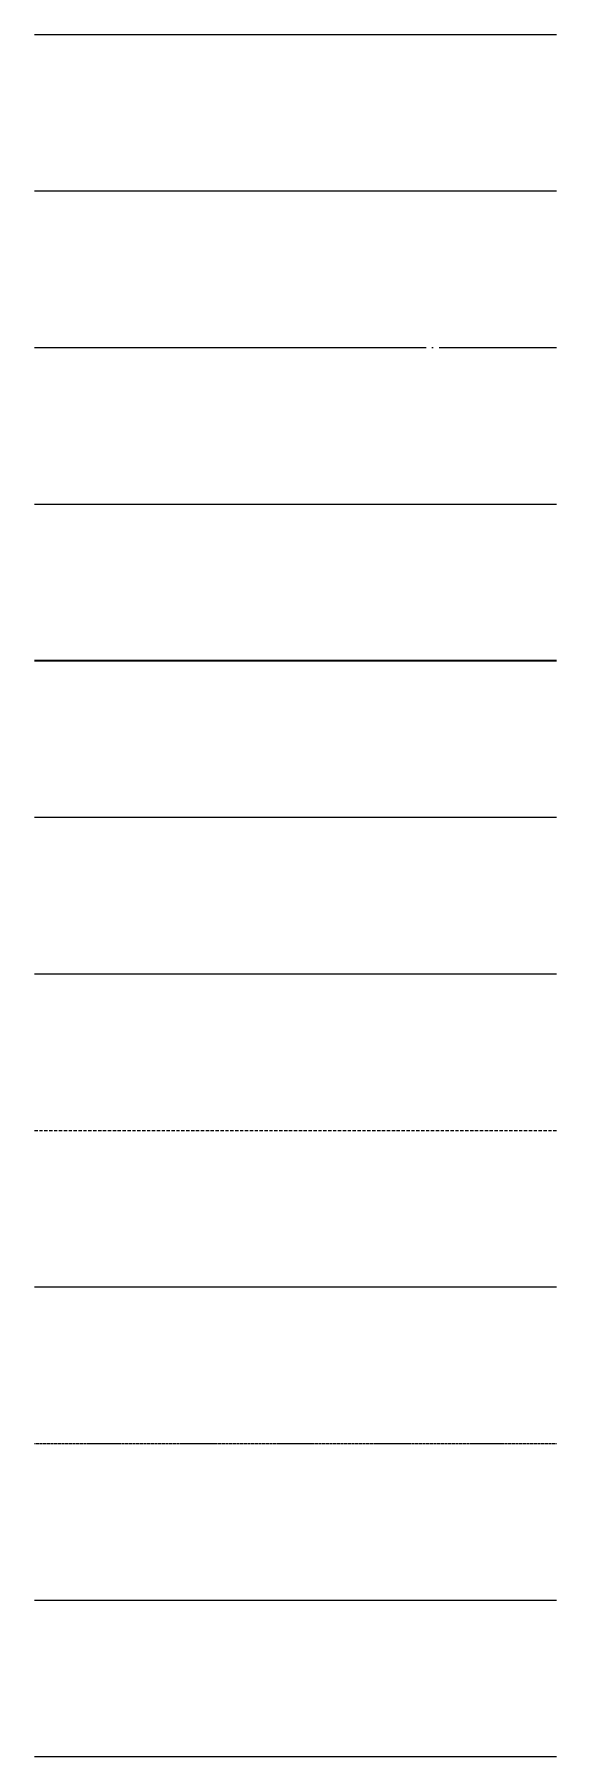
# Model space of a CAD drawing. Header units: inches. Extents: x 47110 to 276445, y 19043 to 183074.
# Drawn here: x 196380 to 200380, y 19629 to 32829 of the extents above; entities that cross this region are included whole.
import ezdxf

# ---------------------------------------------------------------- set-up
doc = ezdxf.new("R2010")
doc.units = ezdxf.units.IN
doc.header["$LTSCALE"] = 50
doc.header["$MEASUREMENT"] = 0
for name, pattern in [('CEN', [62, 60, -1, 0, -1]), ('DASHED', [0.75, 0.5, -0.25]), ('HIDDEN2', [0.1875, 0.125, -0.0625])]:
    doc.linetypes.add(name, pattern=pattern)
for name, color, linetype in [('CEN', 1, 'CEN'), ('FUR', 8, 'DASHED'), ('fur ha', 32, 'Continuous'), ('HA', 7, 'Continuous')]:
    doc.layers.add(name, color=color, linetype=linetype)
for name, color, linetype, lineweight in [('DIM', 7, 'Continuous', 15), ('hid', 8, 'HIDDEN2', 5), ('red', 10, 'Continuous', 5), ('text', 7, 'Continuous', 0), ('wall', 2, 'Continuous', 35), ('wall2', 3, 'Continuous', 25), ('win', 4, 'Continuous', 18)]:
    doc.layers.add(name, color=color, linetype=linetype, lineweight=lineweight)
doc.layers.add('purge', color=190, linetype='Continuous', plot=False)

msp = doc.modelspace()

# ---------------------------------------------------------------- linework, layer by layer
at = {"layer": 'CEN'}
msp.add_line((196379.9001853, 30429.4562915), (200379.9001853, 30429.4562915), dxfattribs=at)
at = {"layer": 'DIM', "linetype": 'Continuous'}
msp.add_line((196379.9001853, 31629.4562915), (200379.9001853, 31629.4562915), dxfattribs=at)
at = {"layer": 'FUR'}
msp.add_line((196379.9001853, 24429.4562915), (200379.9001853, 24429.4562915), dxfattribs=at)
at = {"layer": 'fur ha'}
msp.add_line((196379.9001853, 19629.4562915), (200379.9001853, 19629.4562915), dxfattribs=at)
at = {"layer": 'HA', "linetype": 'Continuous'}
msp.add_line((196379.9001853, 20829.4562915), (200379.9001853, 20829.4562915), dxfattribs=at)
at = {"layer": 'hid', "linetype": 'HIDDEN2'}
msp.add_line((196379.9001853, 22029.4562915), (200379.9001853, 22029.4562915), dxfattribs=at)
at = {"layer": 'purge'}
msp.add_line((196379.9001853, 29229.4562915), (200379.9001853, 29229.4562915), dxfattribs=at)
at = {"layer": 'red', "linetype": 'Continuous'}
msp.add_line((196379.9001853, 32829.4562915), (200379.9001853, 32829.4562915), dxfattribs=at)
at = {"layer": 'text', "linetype": 'Continuous'}
msp.add_line((196379.9001853, 23229.4562915), (200379.9001853, 23229.4562915), dxfattribs=at)
at = {"layer": 'wall'}
msp.add_line((196379.9001853, 28029.4562915), (200379.9001853, 28029.4562915), dxfattribs=at)
at = {"layer": 'wall2'}
msp.add_line((196379.9001853, 26829.4562915), (200379.9001853, 26829.4562915), dxfattribs=at)
at = {"layer": 'win', "linetype": 'Continuous'}
msp.add_line((196379.9001853, 25629.4562915), (200379.9001853, 25629.4562915), dxfattribs=at)

doc.saveas('drawing.dxf')
